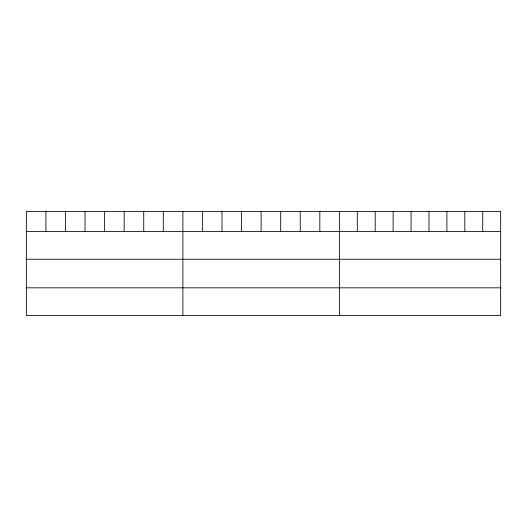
<?xml version="1.0" encoding="UTF-8"?>
<svg xmlns="http://www.w3.org/2000/svg" width="527" height="527" viewBox="0 0 527 527"><rect width="100%" height="100%" fill="white"/><g stroke="black" fill="none" stroke-linecap="round" stroke-linejoin="round"><path stroke-width="0.79" d="M26.35 231.511L500.65 231.511M26.35 259.244L500.65 259.244M26.35 287.821L500.65 287.821M482.732 211.446L482.732 231.511M464.814 211.446L464.814 231.511M446.896 211.446L446.896 231.511M428.978 211.446L428.978 231.511M411.06 211.446L411.06 231.511M393.142 211.446L393.142 231.511M375.224 211.446L375.224 231.511M357.306 211.446L357.306 231.511M339.388 211.446L339.388 315.554M319.823 211.446L319.823 231.511M300.258 211.446L300.258 231.511M280.693 211.446L280.693 231.511M261.128 211.446L261.128 231.511M241.564 211.446L241.564 231.511M221.999 211.446L221.999 231.511M202.434 211.446L202.434 231.511M182.869 211.446L182.869 315.554M163.304 211.446L163.304 231.511M143.739 211.446L143.739 231.511M124.174 211.446L124.174 231.511M104.609 211.446L104.609 231.511M85.045 211.446L85.045 231.511M65.48 211.446L65.48 231.511M45.915 211.446L45.915 231.511M500.65 211.446L26.35 211.446L26.35 315.554L500.65 315.554L500.65 211.446"/></g></svg>
